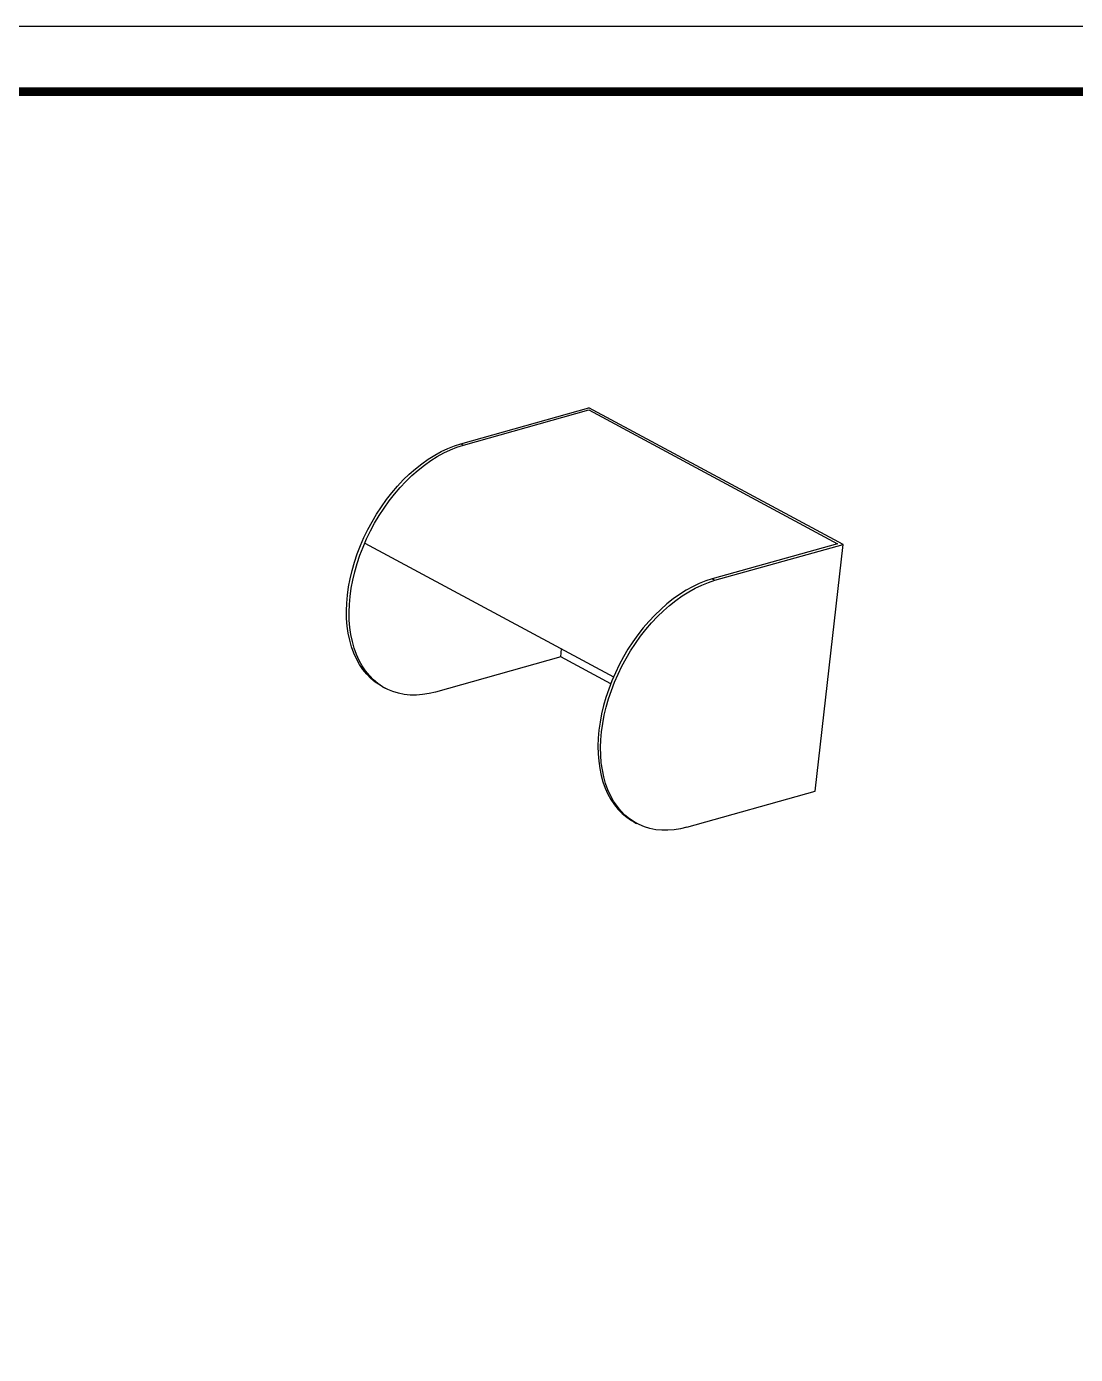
# Model space of a CAD drawing. Extents: x 16296660632 to 16296674609, y -37409619871 to -37409618415.
# Drawn here: x 16296674261.4 to 16296674435.2, y -37409618635.1 to -37409618415.1 of the extents above; entities that cross this region are included whole.
import ezdxf

# ---------------------------------------------------------------- set-up
doc = ezdxf.new("R2010")
doc.units = 0
doc.header["$LTSCALE"] = 10
doc.header["$MEASUREMENT"] = 0
doc.layers.get('0').update_dxf_attribs({"linetype": 'CONTINUOUS'})

msp = doc.modelspace()

# ---------------------------------------------------------------- linework, layer by layer
at = {"color": 7}
for p, q in [((16296674333.33226, -37409618484.23513), (16296674354.555941, -37409618478.280891)), ((16296674333.770109, -37409618484.470581), (16296674354.518089, -37409618478.649803)), ((16296674354.518089, -37409618478.649803), (16296674395.743549, -37409618500.818779)), ((16296674396.65711, -37409618500.920776), (16296674354.555941, -37409618478.280891)), ((16296674333.33226, -37409618484.23513), (16296674333.770109, -37409618484.470581)), ((16296674317.416229, -37409618500.69487), (16296674358.641701, -37409618522.863853)), ((16296674395.743549, -37409618500.818779), (16296674374.995569, -37409618506.639557)), ((16296674375.43343, -37409618506.875023), (16296674396.65711, -37409618500.920776)), ((16296674392.017099, -37409618541.834358), (16296674396.65711, -37409618500.920776)), ((16296674374.995569, -37409618506.639557), (16296674375.43343, -37409618506.875023)), ((16296674349.87808, -37409618519.563393), (16296674350.02903, -37409618518.232384)), ((16296674349.87808, -37409618519.563393), (16296674329.13011, -37409618525.384163)), ((16296674358.158251, -37409618524.016037), (16296674349.87808, -37409618519.563393)), ((16296674320.355949, -37409618524.508408), (16296674320.7938, -37409618524.743858)), ((16296674370.793421, -37409618547.788597), (16296674392.017099, -37409618541.834358)), ((16296674362.01927, -37409618546.912827), (16296674362.457121, -37409618547.148293))]:
    msp.add_line(p, q, dxfattribs=at)
at = {"ltscale": 0.5}
msp.add_lwpolyline([(16296673975.257959, -37409618879.457993), (16296674608.967409, -37409618879.457993), (16296674608.967409, -37409618415.127121), (16296673975.257959, -37409618415.127121)], close=True, dxfattribs=at)
at = {"color": 5, "linetype": 'ByBlock', "lineweight": 200, "const_width": 1.46016}
msp.add_lwpolyline([(16296673985.44812, -37409618859.575768), (16296674598.715321, -37409618859.575768), (16296674598.715321, -37409618425.908241), (16296673985.44812, -37409618425.908241)], close=True, dxfattribs=at)
at = {"color": 7, "flags": 128}
for points in [[(16296674320.355949, -37409618524.508408), (16296674319.93487, -37409618524.26767), (16296674319.147421, -37409618523.733658), (16296674318.41077, -37409618523.118111), (16296674317.72809, -37409618522.423653), (16296674317.102289, -37409618521.653267), (16296674316.53606, -37409618520.810257), (16296674316.031811, -37409618519.898216), (16296674315.591721, -37409618518.921066), (16296674315.217661, -37409618517.88298), (16296674314.91123, -37409618516.788406), (16296674314.67375, -37409618515.642036), (16296674314.506241, -37409618514.448776), (16296674314.409401, -37409618513.213753), (16296674314.383659, -37409618511.942207), (16296674314.429131, -37409618510.639633), (16296674314.54561, -37409618509.311592), (16296674314.732599, -37409618507.96376), (16296674314.9893, -37409618506.601921), (16296674315.314619, -37409618505.231903), (16296674315.707161, -37409618503.859573), (16296674316.16523, -37409618502.490807), (16296674316.68688, -37409618501.131462), (16296674317.26988, -37409618499.787369), (16296674317.91172, -37409618498.464272), (16296674318.609659, -37409618497.167847), (16296674319.36071, -37409618495.903641), (16296674320.161659, -37409618494.677071), (16296674321.009069, -37409618493.493393), (16296674321.899309, -37409618492.357651), (16296674322.828581, -37409618491.274727), (16296674323.792891, -37409618490.249268), (16296674324.788111, -37409618489.285652), (16296674325.80999, -37409618488.388008), (16296674326.854151, -37409618487.560181), (16296674327.916109, -37409618486.80571), (16296674328.991329, -37409618486.127838), (16296674330.075199, -37409618485.529449), (16296674331.16308, -37409618485.01313), (16296674332.25032, -37409618484.58107), (16296674333.33226, -37409618484.23513)], [(16296674329.13011, -37409618525.384163), (16296674328.0581, -37409618525.642509), (16296674327.000629, -37409618525.812141), (16296674325.9622, -37409618525.892349), (16296674324.947281, -37409618525.882767), (16296674323.960199, -37409618525.78347), (16296674323.00519, -37409618525.594856), (16296674322.086349, -37409618525.317741), (16296674321.2076, -37409618524.953308), (16296674320.372721, -37409618524.503128), (16296674319.58527, -37409618523.969116), (16296674318.848619, -37409618523.353561), (16296674318.165939, -37409618522.659111), (16296674317.54014, -37409618521.888733), (16296674316.973909, -37409618521.045708), (16296674316.469669, -37409618520.133667), (16296674316.02957, -37409618519.156517), (16296674315.65551, -37409618518.118439), (16296674315.349079, -37409618517.023857), (16296674315.111601, -37409618515.877487), (16296674314.94409, -37409618514.684242), (16296674314.84725, -37409618513.449203), (16296674314.82151, -37409618512.177673), (16296674314.86698, -37409618510.875092), (16296674314.983459, -37409618509.547043), (16296674315.17045, -37409618508.199211), (16296674315.42716, -37409618506.837372), (16296674315.75247, -37409618505.467346), (16296674316.14501, -37409618504.095016), (16296674316.603081, -37409618502.726257), (16296674317.124741, -37409618501.36692), (16296674317.707729, -37409618500.02282), (16296674318.349581, -37409618498.69973), (16296674319.04752, -37409618497.403313), (16296674319.798571, -37409618496.139099), (16296674320.59951, -37409618494.912529), (16296674321.44692, -37409618493.728844), (16296674322.33716, -37409618492.593102), (16296674323.26643, -37409618491.510193), (16296674324.23074, -37409618490.484734), (16296674325.225969, -37409618489.521111), (16296674326.247841, -37409618488.623466), (16296674327.292, -37409618487.795631), (16296674328.35396, -37409618487.041168), (16296674329.42918, -37409618486.363289), (16296674330.51305, -37409618485.764908), (16296674331.600929, -37409618485.248581), (16296674332.688169, -37409618484.816521), (16296674333.770109, -37409618484.470581)], [(16296674374.995569, -37409618506.639557), (16296674373.913639, -37409618506.985497), (16296674372.826401, -37409618507.417557), (16296674371.73851, -37409618507.933884), (16296674370.65464, -37409618508.532257), (16296674369.57942, -37409618509.210136), (16296674368.51746, -37409618509.964607), (16296674367.47331, -37409618510.792442), (16296674366.451429, -37409618511.690086), (16296674365.456209, -37409618512.653702), (16296674364.49189, -37409618513.679161), (16296674363.56263, -37409618514.762077), (16296674362.67238, -37409618515.897812), (16296674361.82498, -37409618517.081497), (16296674361.024031, -37409618518.308067), (16296674360.27298, -37409618519.572281), (16296674359.575041, -37409618520.868713), (16296674358.933201, -37409618522.191803), (16296674358.350201, -37409618523.535896), (16296674357.82855, -37409618524.895233), (16296674357.37047, -37409618526.264), (16296674356.97794, -37409618527.63633), (16296674356.65262, -37409618529.006348), (16296674356.39592, -37409618530.368187), (16296674356.208929, -37409618531.716019), (16296674356.092449, -37409618533.044067), (16296674356.04698, -37409618534.346642), (16296674356.07272, -37409618535.618179), (16296674356.16955, -37409618536.853218), (16296674356.33707, -37409618538.046471), (16296674356.574551, -37409618539.192841), (16296674356.88097, -37409618540.287407), (16296674357.255039, -37409618541.3255), (16296674357.695129, -37409618542.30265), (16296674358.199381, -37409618543.214684), (16296674358.76561, -37409618544.057701), (16296674359.391411, -37409618544.828087), (16296674360.074089, -37409618545.522537), (16296674360.81073, -37409618546.138092), (16296674361.598181, -37409618546.672096), (16296674362.01927, -37409618546.912827)], [(16296674370.793421, -37409618547.788597), (16296674369.72142, -37409618548.046944), (16296674368.66394, -37409618548.216583), (16296674367.625521, -37409618548.296783), (16296674366.61059, -37409618548.287209), (16296674365.62351, -37409618548.187897), (16296674364.66851, -37409618547.999283), (16296674363.74967, -37409618547.722168), (16296674362.87092, -37409618547.357742), (16296674362.03603, -37409618546.907547), (16296674361.248581, -37409618546.373543), (16296674360.51194, -37409618545.758003), (16296674359.82926, -37409618545.063538), (16296674359.203461, -37409618544.293159), (16296674358.63723, -37409618543.450142), (16296674358.13298, -37409618542.538101), (16296674357.69289, -37409618541.560951), (16296674357.31883, -37409618540.522873), (16296674357.0124, -37409618539.428299), (16296674356.77492, -37409618538.281929), (16296674356.607401, -37409618537.088669), (16296674356.510571, -37409618535.85363), (16296674356.484831, -37409618534.5821), (16296674356.5303, -37409618533.279518), (16296674356.64678, -37409618531.951477), (16296674356.833771, -37409618530.603653), (16296674357.090469, -37409618529.241814), (16296674357.415791, -37409618527.871788), (16296674357.808319, -37409618526.499458), (16296674358.266399, -37409618525.130692), (16296674358.78805, -37409618523.771347), (16296674359.37105, -37409618522.427254), (16296674360.01289, -37409618521.104156), (16296674360.710831, -37409618519.807732), (16296674361.46188, -37409618518.543533), (16296674362.262831, -37409618517.316963), (16296674363.110241, -37409618516.13327), (16296674364.000481, -37409618514.997543), (16296674364.92975, -37409618513.914619), (16296674365.89406, -37409618512.889153), (16296674366.88928, -37409618511.925537), (16296674367.91116, -37409618511.027893), (16296674368.955311, -37409618510.200073), (16296674370.017269, -37409618509.445587), (16296674371.092489, -37409618508.767723), (16296674372.176359, -37409618508.169327), (16296674373.26425, -37409618507.653023), (16296674374.35149, -37409618507.220947), (16296674375.43343, -37409618506.875023)]]:
    msp.add_lwpolyline(points, dxfattribs=at)

doc.saveas('drawing.dxf')
